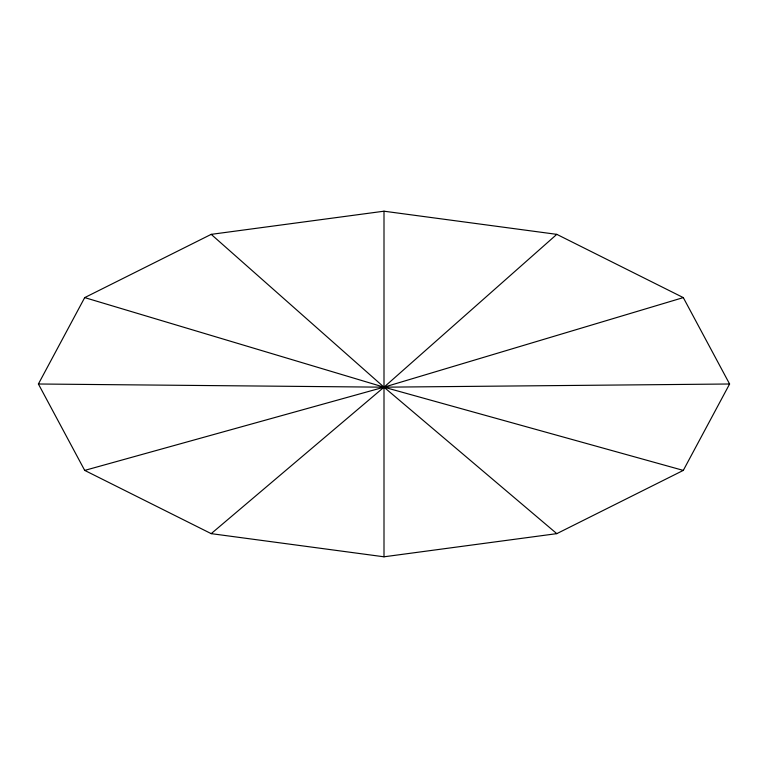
<?xml version="1.0" encoding="UTF-8"?>
<svg xmlns="http://www.w3.org/2000/svg" width="768" height="768" viewBox="0 0 768 768"><rect width="100%" height="100%" fill="white"/><g stroke="black" fill="none" stroke-linecap="round" stroke-linejoin="round"><path stroke-width="1.15" d="M38.4 384L84.701 297.6L211.2 234.355L384 211.2L556.8 234.355L683.299 297.6L729.6 384L683.299 470.4L556.8 533.645L384 556.8L211.2 533.645L84.701 470.4L38.4 384L384 387.178L729.6 384M556.8 234.355L384 387.178L211.2 533.645M683.299 297.6L384 387.178L84.701 470.4M683.299 470.4L384 387.178L84.701 297.6M556.8 533.645L384 387.178L211.2 234.355M384 211.2L384 556.8"/></g></svg>
